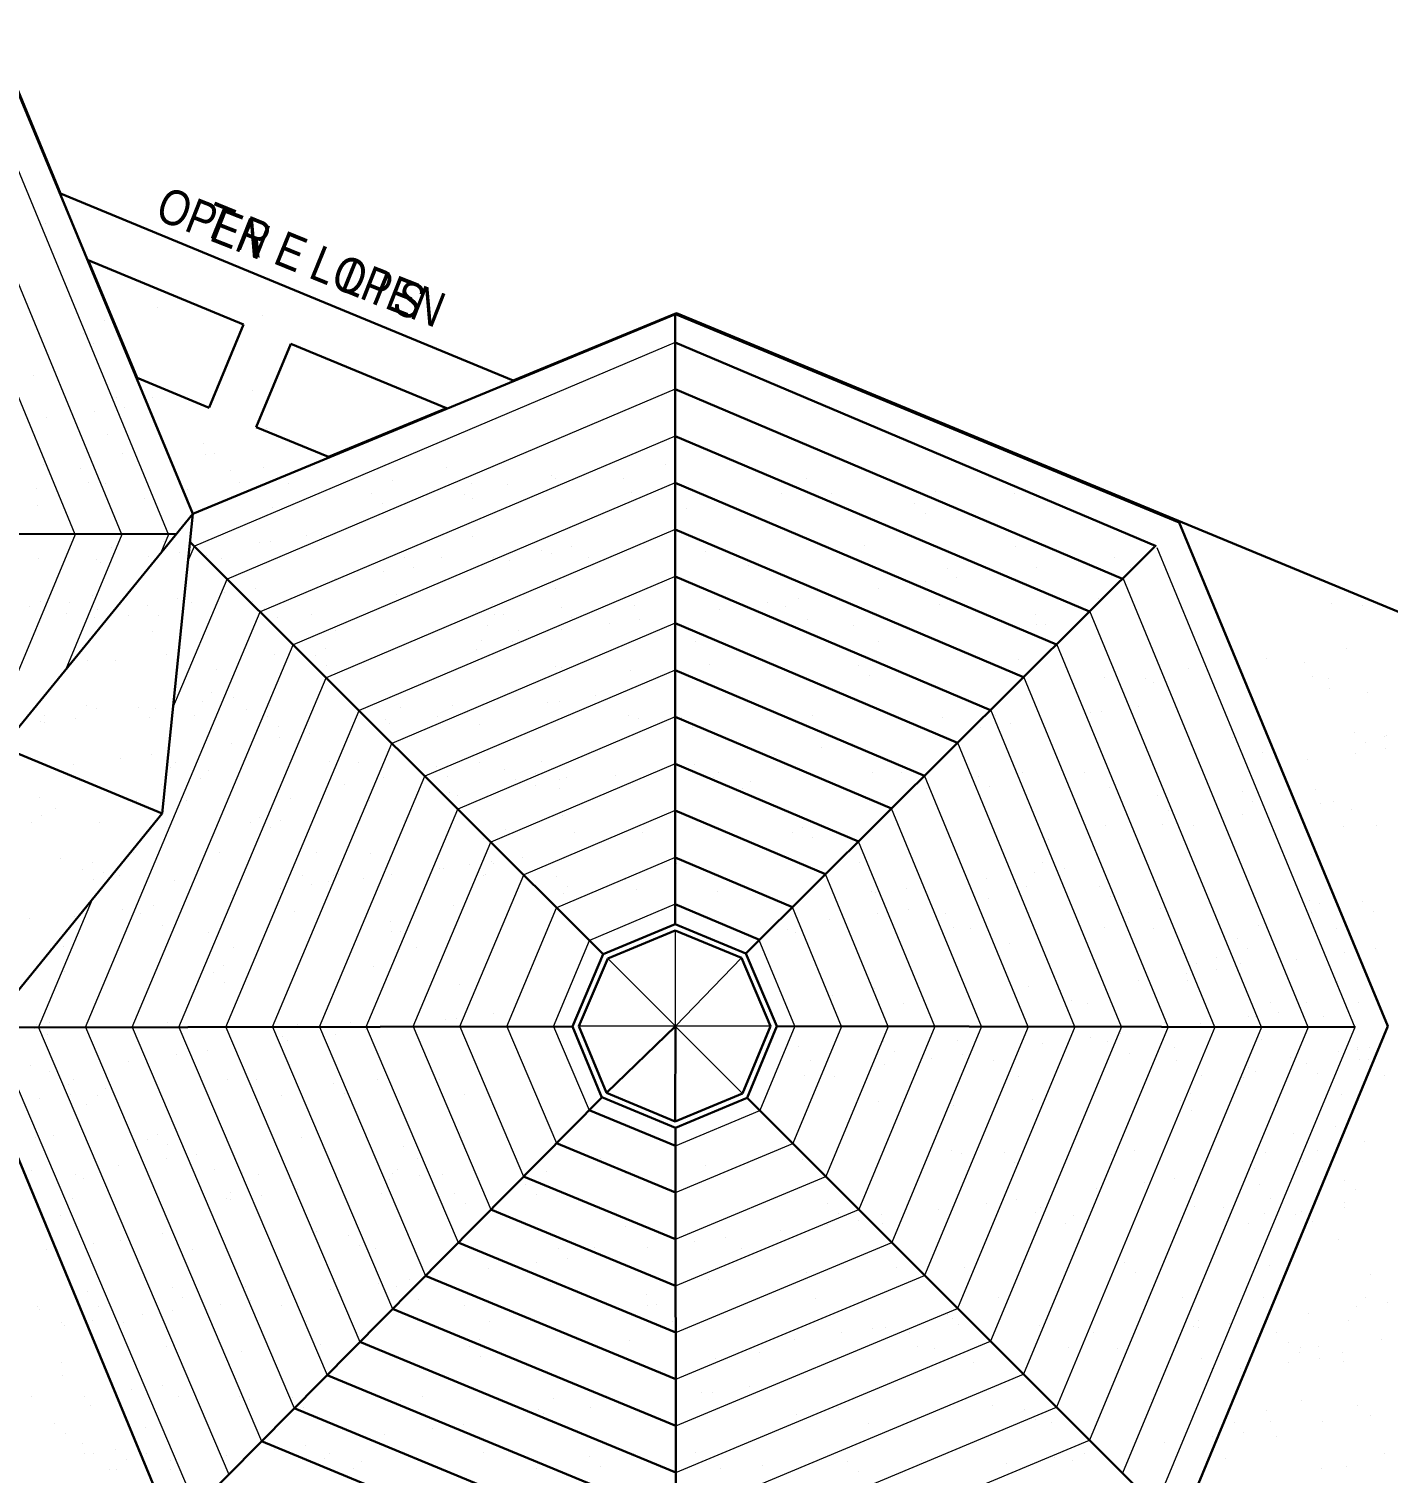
# Model space of a CAD drawing. Header units: inches. Extents: x 279 to 11006, y 233 to 7807.
# Drawn here: x 3244.7 to 3591.5, y 7211.2 to 7579.7 of the extents above; entities that cross this region are included whole.
import ezdxf

# ---------------------------------------------------------------- set-up
doc = ezdxf.new("R2010")
doc.units = ezdxf.units.IN
doc.header["$MEASUREMENT"] = 0
doc.linetypes.add('HIDDEN', pattern=[0.375, 0.25, -0.125])
doc.layers.add('ROOF LINE', color=7, linetype='Continuous', lineweight=30)
doc.layers.add('ROOFLINE', color=7, linetype='HIDDEN', lineweight=30)
doc.styles.add('ARCHENTLTD', font='technical.ttf', dxfattribs={"height": 0.1875})

msp = doc.modelspace()

# ---------------------------------------------------------------- linework, layer by layer
at = {"layer": 'ROOF LINE'}
for p, q in [((3235.41, 7579.69), (3252.8, 7537.7)), ((3286.51, 7455.92), (3235.41, 7579.09)), ((3252.8, 7537.7), (3368.31, 7489.95)), ((3272.3, 7490.67), (3259.86, 7520.67)), ((3259.86, 7520.67), (3299.5, 7504.28)), ((3286.51, 7455.92), (3409.72, 7506.94)), ((3368.31, 7489.95), (3409.94, 7507.17)), ((3409.71, 7506.89), (3538.21, 7453.73)), ((3409.72, 7506.96), (3538.23, 7453.79)), ((3409.94, 7507.17), (3712.5, 7381.96)), ((3299.5, 7504.28), (3290.72, 7483.05)), ((3302.74, 7478.08), (3311.52, 7499.32)), ((3311.52, 7499.32), (3351.25, 7482.89)), ((3290.73, 7483.04), (3272.3, 7490.67)), ((3351.25, 7482.89), (3321.18, 7470.46)), ((3321.18, 7470.46), (3302.74, 7478.08)), ((3286.51, 7455.92), (3238.01, 7396.39)), ((3278.75, 7379.53), (3286.51, 7455.92)), ((3591.47, 7325.27), (3538.21, 7453.73)), ((3238.01, 7396.39), (3278.75, 7379.53)), ((3278.75, 7379.53), (3230.21, 7319.9)), ((3391.22, 7343.64), (3409.66, 7351.28)), ((3409.66, 7351.28), (3427.68, 7343.82)), ((3392.44, 7342.53), (3409.66, 7349.66)), ((3409.66, 7349.66), (3426.53, 7342.68)), ((3427.68, 7343.82), (3435.55, 7325.21)), ((3383.43, 7325.2), (3391.27, 7343.6)), ((3385.06, 7325.21), (3392.44, 7342.53)), ((3426.53, 7342.68), (3433.92, 7325.22)), ((3390.92, 7307.08), (3383.44, 7325.2)), ((3392.06, 7308.24), (3385.06, 7325.21)), ((3433.92, 7325.22), (3426.83, 7308.08)), ((3435.54, 7325.21), (3427.97, 7306.93)), ((3538.23, 7196.74), (3591.47, 7325.27)), ((3281.25, 7196.76), (3230.21, 7319.9)), ((3409.67, 7299.33), (3390.92, 7307.09)), ((3409.66, 7300.95), (3392.06, 7308.24)), ((3426.83, 7308.08), (3409.66, 7300.95)), ((3427.97, 7306.93), (3409.67, 7299.33))]:
    msp.add_line(p, q, dxfattribs=at)
at = {"layer": 'ROOF LINE', "color": 93, "lineweight": 9}
for p, q in [((3280.38, 7450.53), (3229.86, 7573.01)), ((3268.41, 7450.7), (3221.18, 7565.22)), ((3256.5, 7450.72), (3212.74, 7556.83)), ((3409.66, 7499.71), (3286.93, 7447.69)), ((3409.66, 7487.76), (3295.33, 7439.31)), ((3409.66, 7475.81), (3303.74, 7430.92)), ((3409.66, 7463.87), (3312.14, 7422.54)), ((3256.5, 7450.72), (3212.62, 7345.34)), ((3268.41, 7450.7), (3253.93, 7415.93)), ((3280.38, 7450.83), (3278.3, 7445.84)), ((3409.66, 7451.92), (3320.55, 7414.15)), ((3285.28, 7443.78), (3286.93, 7447.69)), ((3583.11, 7324.81), (3532.6, 7447.3)), ((3409.66, 7439.97), (3328.95, 7405.77)), ((3281.48, 7406.42), (3295.33, 7439.31)), ((3571.14, 7324.98), (3523.91, 7439.51)), ((3259.12, 7324.96), (3303.74, 7430.92)), ((3559.23, 7325), (3515.47, 7431.12)), ((3409.66, 7428.03), (3337.36, 7397.38)), ((3271.06, 7324.98), (3312.14, 7422.54)), ((3547.33, 7325.02), (3507.04, 7422.72)), ((3283.01, 7325.01), (3320.55, 7414.15)), ((3409.66, 7416.08), (3345.76, 7389)), ((3535.42, 7325.04), (3498.6, 7414.33)), ((3294.95, 7325.03), (3328.95, 7405.77)), ((3409.66, 7404.13), (3354.16, 7380.61)), ((3523.51, 7325.06), (3490.16, 7405.94)), ((3306.9, 7325.05), (3337.36, 7397.38)), ((3511.61, 7325.08), (3481.72, 7397.55)), ((3409.66, 7392.19), (3362.57, 7372.23)), ((3318.85, 7325.08), (3345.76, 7389)), ((3499.7, 7325.1), (3473.28, 7389.16)), ((3330.79, 7325.1), (3354.16, 7380.61)), ((3487.79, 7325.13), (3464.84, 7380.77)), ((3409.66, 7380.24), (3370.97, 7363.84)), ((3342.74, 7325.12), (3362.57, 7372.23)), ((3475.89, 7325.15), (3456.41, 7372.38)), ((3409.66, 7368.29), (3379.38, 7355.46)), ((3354.68, 7325.15), (3370.97, 7363.84)), ((3463.98, 7325.17), (3447.97, 7363.99)), ((3247.17, 7324.93), (3260.96, 7357.67)), ((3366.63, 7325.17), (3379.38, 7355.46)), ((3409.66, 7356.34), (3387.78, 7347.07)), ((3452.07, 7325.19), (3439.53, 7355.6)), ((3378.57, 7325.19), (3387.78, 7347.07)), ((3440.16, 7325.21), (3431.09, 7347.21)), ((3235.23, 7324.91), (3287.37, 7202.45)), ((3247.17, 7324.93), (3295.73, 7210.89)), ((3259.12, 7324.96), (3304.08, 7219.34)), ((3271.06, 7324.98), (3312.44, 7227.79)), ((3283.01, 7325.01), (3320.8, 7236.23)), ((3294.95, 7325.03), (3329.16, 7244.68)), ((3306.9, 7325.05), (3337.52, 7253.13)), ((3318.85, 7325.08), (3345.88, 7261.57)), ((3330.79, 7325.1), (3354.24, 7270.02)), ((3342.74, 7325.12), (3362.6, 7278.47)), ((3354.68, 7325.15), (3370.96, 7286.92)), ((3366.63, 7325.17), (3379.32, 7295.36)), ((3378.57, 7325.19), (3387.68, 7303.81)), ((3440.16, 7325.21), (3431.21, 7303.7)), ((3452.07, 7325.19), (3439.62, 7295.29)), ((3463.98, 7325.17), (3448.04, 7286.88)), ((3475.89, 7325.15), (3456.45, 7278.47)), ((3487.79, 7325.13), (3464.87, 7270.07)), ((3499.7, 7325.1), (3473.28, 7261.66)), ((3511.61, 7325.08), (3481.7, 7253.25)), ((3523.51, 7325.06), (3490.11, 7244.84)), ((3535.42, 7325.04), (3498.52, 7236.43)), ((3547.33, 7325.02), (3506.94, 7228.03)), ((3559.23, 7325), (3515.35, 7219.62)), ((3571.14, 7324.98), (3523.77, 7211.21)), ((3583.11, 7325.12), (3532.18, 7202.8)), ((3409.67, 7294.71), (3431.21, 7303.7)), ((3409.69, 7282.8), (3439.62, 7295.29)), ((3409.71, 7270.89), (3448.04, 7286.88)), ((3409.73, 7258.98), (3456.45, 7278.47)), ((3409.75, 7247.07), (3464.87, 7270.07)), ((3409.77, 7235.16), (3473.28, 7261.66)), ((3409.79, 7223.25), (3481.7, 7253.25)), ((3409.81, 7211.33), (3490.11, 7244.84)), ((3409.83, 7199.42), (3498.52, 7236.43)), ((3409.85, 7187.51), (3506.94, 7228.03)), ((3409.87, 7175.6), (3515.35, 7219.62))]:
    msp.add_line(p, q, dxfattribs=at)
at = {"layer": 'ROOF LINE', "color": 93}
for p, q in [((3409.66, 7351.28), (3409.66, 7506.7)), ((3409.66, 7499.71), (3532.39, 7447.7)), ((3409.66, 7487.76), (3523.8, 7439.39)), ((3409.66, 7475.81), (3515.37, 7431.02)), ((3409.66, 7463.87), (3506.95, 7422.64)), ((3132.81, 7450.93), (3282.32, 7450.77)), ((3409.66, 7451.92), (3498.53, 7414.26)), ((3391.22, 7343.64), (3285.79, 7448.82)), ((3427.68, 7343.82), (3531.96, 7447.51)), ((3409.66, 7439.97), (3490.1, 7405.89)), ((3409.66, 7428.03), (3481.68, 7397.51)), ((3409.66, 7416.08), (3473.25, 7389.13)), ((3409.66, 7404.13), (3464.83, 7380.75)), ((3409.66, 7392.19), (3456.4, 7372.38)), ((3409.66, 7380.24), (3447.98, 7364)), ((3409.66, 7368.29), (3439.55, 7355.62)), ((3409.66, 7356.34), (3431.13, 7347.25)), ((3383.43, 7325.2), (3235.23, 7324.91)), ((3435.54, 7325.21), (3582.78, 7324.96)), ((3390.92, 7307.08), (3281.39, 7196.41)), ((3427.97, 7306.93), (3538.36, 7196.63)), ((3409.67, 7294.71), (3387.68, 7303.81)), ((3409.67, 7299.33), (3409.92, 7143.28)), ((3409.69, 7282.8), (3379.32, 7295.36)), ((3409.71, 7270.89), (3370.96, 7286.92)), ((3409.71, 7270.89), (3370.96, 7286.92)), ((3409.73, 7258.98), (3362.6, 7278.47)), ((3409.75, 7247.07), (3354.24, 7270.02)), ((3409.77, 7235.16), (3345.88, 7261.57)), ((3409.79, 7223.25), (3337.52, 7253.13)), ((3409.81, 7211.33), (3329.16, 7244.68)), ((3409.83, 7199.42), (3320.8, 7236.23)), ((3409.85, 7187.51), (3312.44, 7227.79)), ((3409.87, 7175.6), (3304.08, 7219.34))]:
    msp.add_line(p, q, dxfattribs=at)
at = {"layer": 'ROOF LINE', "color": 4, "lineweight": 9}
for p, q in [((3409.72, 7325.22), (3409.72, 7349.66)), ((3426.53, 7342.68), (3409.72, 7325.22))]:
    msp.add_line(p, q, dxfattribs=at)
at = {"layer": 'ROOF LINE', "color": 5, "lineweight": 9}
for p, q in [((3426.83, 7308.08), (3392.44, 7342.53)), ((3433.92, 7325.22), (3385.06, 7325.22))]:
    msp.add_line(p, q, dxfattribs=at)
at = {"layer": 'ROOF LINE', "color": 5}
for p, q in [((3409.72, 7325.22), (3392.06, 7308.24)), ((3409.66, 7300.95), (3409.72, 7325.22))]:
    msp.add_line(p, q, dxfattribs=at)
at = {"layer": 'ROOFLINE', "color": 7, "linetype": 'Continuous', "lineweight": 25, "ltscale": 100}
for p, q in [((3249.01, 7529.96), (3249.01, 7529.96)), ((3277.64, 7508.65), (3277.64, 7508.65)), ((3304.42, 7506.66), (3304.42, 7506.66)), ((3263.91, 7505.2), (3263.91, 7505.2)), ((3258.55, 7501.96), (3258.55, 7501.96)), ((3261.32, 7499.43), (3261.32, 7499.43)), ((3245.82, 7491.32), (3245.82, 7491.32)), ((3266.98, 7485.59), (3266.98, 7485.59)), ((3276.25, 7485.75), (3276.25, 7485.75)), ((3301.8, 7487.36), (3301.8, 7487.36)), ((3249.23, 7480.44), (3249.23, 7480.44)), ((3261.43, 7482.04), (3261.43, 7482.04)), ((3269.23, 7483.07), (3269.23, 7483.07)), ((3305.37, 7477.76), (3305.37, 7477.76)), ((3264.86, 7476.3), (3264.86, 7476.3)), ((3289.3, 7473.79), (3289.3, 7473.79)), ((3268.71, 7471.28), (3268.71, 7471.28)), ((3289.76, 7471.09), (3289.76, 7471.09)), ((3292.06, 7471.26), (3292.06, 7471.26)), ((3248.33, 7468.6), (3248.33, 7468.6)), ((3249.37, 7466.97), (3249.37, 7466.97)), ((3257.9, 7467.62), (3257.9, 7467.62)), ((3296.08, 7467.06), (3296.08, 7467.06)), ((3304.61, 7467.71), (3304.61, 7467.71)), ((3351.32, 7467.79), (3351.32, 7467.79)), ((3378.11, 7465.81), (3378.11, 7465.81)), ((3386.8, 7465.99), (3386.8, 7465.99)), ((3407.17, 7468.67), (3407.17, 7468.67)), ((3246.77, 7462.42), (3246.77, 7462.42)), ((3259.96, 7464.03), (3259.96, 7464.03)), ((3264.22, 7463.59), (3264.22, 7463.59)), ((3285.14, 7462.24), (3285.14, 7462.24)), ((3298.33, 7463.84), (3298.33, 7463.84)), ((3310.94, 7463.68), (3310.94, 7463.68)), ((3337.59, 7464.35), (3337.59, 7464.35)), ((3357.65, 7463.76), (3357.65, 7463.76)), ((3366.8, 7463.36), (3366.8, 7463.36)), ((3378.99, 7464.96), (3378.99, 7464.96)), ((3396.37, 7465.02), (3396.37, 7465.02)), ((3443.08, 7465.1), (3443.08, 7465.1)), ((3476.06, 7461.74), (3476.06, 7461.74)), ((3489.79, 7465.19), (3489.79, 7465.19)), ((3516.57, 7463.2), (3516.57, 7463.2)), ((3246.97, 7458.09), (3246.97, 7458.09)), ((3274.09, 7459.9), (3274.09, 7459.9)), ((3332.24, 7461.11), (3332.24, 7461.11)), ((3335, 7458.57), (3335, 7458.57)), ((3355.98, 7460.9), (3355.98, 7460.9)), ((3357.91, 7459.96), (3357.91, 7459.96)), ((3398.42, 7461.42), (3398.42, 7461.42)), ((3402.69, 7460.99), (3402.69, 7460.99)), ((3436.8, 7461.24), (3436.8, 7461.24)), ((3449.4, 7461.07), (3449.4, 7461.07)), ((3470.7, 7458.5), (3470.7, 7458.5)), ((3496.12, 7461.16), (3496.12, 7461.16)), ((3306.99, 7457.58), (3306.99, 7457.58)), ((3412.56, 7457.29), (3412.56, 7457.29)), ((3473.47, 7455.97), (3473.47, 7455.97)), ((3265.8, 7447.4), (3265.8, 7447.4)), ((3278.99, 7449.01), (3278.99, 7449.01)), ((3279.1, 7448.03), (3279.1, 7448.03)), ((3287.14, 7447.94), (3287.14, 7447.94)), ((3303.44, 7448.74), (3303.44, 7448.74)), ((3306.32, 7448.86), (3306.32, 7448.86)), ((3315.63, 7450.34), (3315.63, 7450.34)), ((3319.5, 7450.47), (3319.5, 7450.47)), ((3357.88, 7450.28), (3357.88, 7450.28)), ((3383.29, 7447.53), (3383.29, 7447.53)), ((3457.97, 7447.86), (3457.97, 7447.86)), ((3496.34, 7447.68), (3496.34, 7447.68)), ((3247.24, 7444.57), (3247.24, 7444.57)), ((3261.9, 7444.41), (3261.9, 7444.41)), ((3263.06, 7443.42), (3263.06, 7443.42)), ((3275.26, 7445.03), (3275.26, 7445.03)), ((3283.06, 7446.05), (3283.06, 7446.05)), ((3289.91, 7445.41), (3289.91, 7445.41)), ((3293.95, 7444.65), (3293.95, 7444.65)), ((3340.67, 7444.74), (3340.67, 7444.74)), ((3349.93, 7444.89), (3349.93, 7444.89)), ((3363.29, 7444.9), (3363.29, 7444.9)), ((3367.47, 7444.12), (3367.47, 7444.12)), ((3375.48, 7446.5), (3375.48, 7446.5)), ((3378.19, 7445.9), (3378.19, 7445.9)), ((3387.38, 7444.83), (3387.38, 7444.83)), ((3417.46, 7446.4), (3417.46, 7446.4)), ((3425.61, 7445.33), (3425.61, 7445.33)), ((3513.95, 7443.9), (3513.95, 7443.9)), ((3521.76, 7444.93), (3521.76, 7444.93)), ((3322.91, 7439.58), (3322.91, 7439.58)), ((3335.11, 7441.19), (3335.11, 7441.19)), ((3342.92, 7442.21), (3342.92, 7442.21)), ((3385.71, 7441.96), (3385.71, 7441.96)), ((3428.38, 7442.8), (3428.38, 7442.8)), ((3432.42, 7442.05), (3432.42, 7442.05)), ((3479.13, 7442.13), (3479.13, 7442.13)), ((3481.38, 7439.61), (3481.38, 7439.61)), ((3488.4, 7442.29), (3488.4, 7442.29)), ((3501.76, 7442.29), (3501.76, 7442.29)), ((3525.85, 7442.22), (3525.85, 7442.22)), ((3302.54, 7436.9), (3302.54, 7436.9)), ((3379.05, 7436.91), (3379.05, 7436.91)), ((3461.38, 7436.97), (3461.38, 7436.97)), ((3473.58, 7438.58), (3473.58, 7438.58)), ((3578.6, 7436.68), (3578.6, 7436.68)), ((3244.82, 7432.24), (3244.82, 7432.24)), ((3247.71, 7433.52), (3247.71, 7433.52)), ((3255.16, 7433.44), (3255.16, 7433.44)), ((3260.9, 7435.12), (3260.9, 7435.12)), ((3274.95, 7432.45), (3274.95, 7432.45)), ((3282.54, 7434.26), (3282.54, 7434.26)), ((3286.09, 7433.33), (3286.09, 7433.33)), ((3294.73, 7435.87), (3294.73, 7435.87)), ((3299.27, 7434.94), (3299.27, 7434.94)), ((3301.87, 7433.53), (3301.87, 7433.53)), ((3338.54, 7435.44), (3338.54, 7435.44)), ((3362.98, 7432.93), (3362.98, 7432.93)), ((3399.37, 7432.52), (3399.37, 7432.52)), ((3433.2, 7433.26), (3433.2, 7433.26)), ((3437.74, 7432.34), (3437.74, 7432.34)), ((3441.01, 7434.29), (3441.01, 7434.29)), ((3477.01, 7432.84), (3477.01, 7432.84)), ((3517.52, 7434.3), (3517.52, 7434.3)), ((3577.08, 7432.97), (3577.08, 7432.97)), ((3584.93, 7432.65), (3584.93, 7432.65)), ((3254.35, 7430.55), (3254.35, 7430.55)), ((3261.49, 7429.41), (3261.49, 7429.41)), ((3262.16, 7431.58), (3262.16, 7431.58)), ((3270.01, 7430.06), (3270.01, 7430.06)), ((3277.72, 7429.92), (3277.72, 7429.92)), ((3304.84, 7431.72), (3304.84, 7431.72)), ((3308.2, 7429.5), (3308.2, 7429.5)), ((3316.73, 7430.15), (3316.73, 7430.15)), ((3358.86, 7431.06), (3358.86, 7431.06)), ((3363.44, 7430.23), (3363.44, 7430.23)), ((3365.75, 7430.4), (3365.75, 7430.4)), ((3380.52, 7432.17), (3380.52, 7432.17)), ((3383.29, 7429.63), (3383.29, 7429.63)), ((3400.63, 7428.97), (3400.63, 7428.97)), ((3421, 7431.66), (3421, 7431.66)), ((3443.31, 7429.12), (3443.31, 7429.12)), ((3501.45, 7430.33), (3501.45, 7430.33)), ((3276.34, 7426.03), (3276.34, 7426.03)), ((3323.05, 7426.12), (3323.05, 7426.12)), ((3361.77, 7427.37), (3361.77, 7427.37)), ((3369.76, 7426.2), (3369.76, 7426.2)), ((3380.63, 7426.34), (3380.63, 7426.34)), ((3392.82, 7427.95), (3392.82, 7427.95)), ((3408.48, 7427.45), (3408.48, 7427.45)), ((3455.19, 7427.54), (3455.19, 7427.54)), ((3501.91, 7427.63), (3501.91, 7427.63)), ((3504.21, 7427.8), (3504.21, 7427.8)), ((3320.45, 7421.56), (3320.45, 7421.56)), ((3358.82, 7421.38), (3358.82, 7421.38)), ((3360.25, 7423.66), (3360.25, 7423.66)), ((3368.1, 7423.34), (3368.1, 7423.34)), ((3414.81, 7423.42), (3414.81, 7423.42)), ((3461.52, 7423.51), (3461.52, 7423.51)), ((3508.23, 7423.6), (3508.23, 7423.6)), ((3580.91, 7421.69), (3580.91, 7421.69)), ((3259.75, 7418.56), (3259.75, 7418.56)), ((3266.75, 7418.5), (3266.75, 7418.5)), ((3279.94, 7420.1), (3279.94, 7420.1)), ((3307.26, 7419.96), (3307.26, 7419.96)), ((3317.89, 7419.77), (3317.89, 7419.77)), ((3418.4, 7417.5), (3418.4, 7417.5)), ((3458.92, 7418.96), (3458.92, 7418.96)), ((3497.29, 7418.78), (3497.29, 7418.78)), ((3552.73, 7417.98), (3552.73, 7417.98)), ((3560.54, 7419.01), (3560.54, 7419.01)), ((3570.11, 7418.03), (3570.11, 7418.03)), ((3292.65, 7416.24), (3292.65, 7416.24)), ((3320.66, 7417.23), (3320.66, 7417.23)), ((3379.14, 7417), (3379.14, 7417)), ((3380.68, 7416.72), (3380.68, 7416.72)), ((3398.22, 7415.95), (3398.22, 7415.95)), ((3456.36, 7417.16), (3456.36, 7417.16)), ((3459.12, 7414.63), (3459.12, 7414.63)), ((3519.14, 7414.12), (3519.14, 7414.12)), ((3529.72, 7413.92), (3529.72, 7413.92)), ((3540.54, 7416.37), (3540.54, 7416.37)), ((3572.16, 7414.44), (3572.16, 7414.44)), ((3576.43, 7414), (3576.43, 7414)), ((3291.22, 7410.47), (3291.22, 7410.47)), ((3531.65, 7412.98), (3531.65, 7412.98)), ((3576.63, 7411.47), (3576.63, 7411.47)), ((3586.3, 7410.31), (3586.3, 7410.31)), ((3259.36, 7407), (3259.36, 7407)), ((3272.8, 7406.6), (3272.8, 7406.6)), ((3289.09, 7408.01), (3289.09, 7408.01)), ((3296.9, 7409.04), (3296.9, 7409.04)), ((3306.07, 7407.09), (3306.07, 7407.09)), ((3339.48, 7406.54), (3339.48, 7406.54)), ((3352.78, 7407.18), (3352.78, 7407.18)), ((3377.12, 7407.88), (3377.12, 7407.88)), ((3380, 7408), (3380, 7408)), ((3389.32, 7409.49), (3389.32, 7409.49)), ((3527.78, 7406.88), (3527.78, 7406.88)), ((3247.56, 7403.07), (3247.56, 7403.07)), ((3248.66, 7404.62), (3248.66, 7404.62)), ((3256.52, 7403.72), (3256.52, 7403.72)), ((3261.85, 7406.22), (3261.85, 7406.22)), ((3275.56, 7404.07), (3275.56, 7404.07)), ((3276.89, 7406.4), (3276.89, 7406.4)), ((3287.03, 7404.43), (3287.03, 7404.43)), ((3300.22, 7406.04), (3300.22, 7406.04)), ((3305.7, 7404.28), (3305.7, 7404.28)), ((3335.59, 7403.55), (3335.59, 7403.55)), ((3348.94, 7404.17), (3348.94, 7404.17)), ((3356.75, 7405.2), (3356.75, 7405.2)), ((3397.83, 7404.4), (3397.83, 7404.4)), ((3400.32, 7403.62), (3400.32, 7403.62)), ((3411.27, 7404), (3411.27, 7404)), ((3438.69, 7403.43), (3438.69, 7403.43)), ((3444.54, 7404.49), (3444.54, 7404.49)), ((3477.95, 7403.94), (3477.95, 7403.94)), ((3491.25, 7404.57), (3491.25, 7404.57)), ((3515.59, 7405.28), (3515.59, 7405.28)), ((3518.46, 7405.4), (3518.46, 7405.4)), ((3248.71, 7402.69), (3248.71, 7402.69)), ((3308.46, 7401.75), (3308.46, 7401.75)), ((3316.37, 7399.88), (3316.37, 7399.88)), ((3336.74, 7402.56), (3336.74, 7402.56)), ((3359.8, 7402.16), (3359.8, 7402.16)), ((3414.03, 7401.46), (3414.03, 7401.46)), ((3474.05, 7400.95), (3474.05, 7400.95)), ((3475.21, 7399.96), (3475.21, 7399.96)), ((3487.41, 7401.56), (3487.41, 7401.56)), ((3495.21, 7402.59), (3495.21, 7402.59)), ((3583.01, 7400.14), (3583.01, 7400.14)), ((3590.72, 7399.12), (3590.72, 7399.12)), ((3591.2, 7399.42), (3591.2, 7399.42)), ((3296.37, 7397.25), (3296.37, 7397.25)), ((3308.56, 7398.85), (3308.56, 7398.85)), ((3447.03, 7396.25), (3447.03, 7396.25)), ((3454.84, 7397.28), (3454.84, 7397.28)), ((3541.21, 7397.14), (3541.21, 7397.14)), ((3551.93, 7398.91), (3551.93, 7398.91)), ((3585.77, 7397.61), (3585.77, 7397.61)), ((3590.92, 7395.96), (3590.92, 7395.96)), ((3255.99, 7391.93), (3255.99, 7391.93)), ((3268.19, 7393.54), (3268.19, 7393.54)), ((3275.99, 7394.56), (3275.99, 7394.56)), ((3282.13, 7392.5), (3282.13, 7392.5)), ((3321.4, 7392.66), (3321.4, 7392.66)), ((3328.84, 7392.58), (3328.84, 7392.58)), ((3359.77, 7392.48), (3359.77, 7392.48)), ((3375.55, 7392.67), (3375.55, 7392.67)), ((3414.46, 7391.96), (3414.46, 7391.96)), ((3434.84, 7394.64), (3434.84, 7394.64)), ((3559.45, 7394.98), (3559.45, 7394.98)), ((3570.91, 7393.32), (3570.91, 7393.32)), ((3583.11, 7394.93), (3583.11, 7394.93)), ((3280.88, 7391.2), (3280.88, 7391.2)), ((3288.46, 7388.47), (3288.46, 7388.47)), ((3290.49, 7390.39), (3290.49, 7390.39)), ((3335.17, 7388.56), (3335.17, 7388.56)), ((3348.64, 7391.6), (3348.64, 7391.6)), ((3351.4, 7389.06), (3351.4, 7389.06)), ((3366.18, 7390.83), (3366.18, 7390.83)), ((3368.94, 7388.3), (3368.94, 7388.3)), ((3373.89, 7389.81), (3373.89, 7389.81)), ((3380.09, 7388.09), (3380.09, 7388.09)), ((3381.88, 7388.64), (3381.88, 7388.64)), ((3394.46, 7389.32), (3394.46, 7389.32)), ((3406.65, 7390.93), (3406.65, 7390.93)), ((3419.35, 7388.6), (3419.35, 7388.6)), ((3420.6, 7389.89), (3420.6, 7389.89)), ((3459.86, 7390.06), (3459.86, 7390.06)), ((3467.31, 7389.98), (3467.31, 7389.98)), ((3487.1, 7388.99), (3487.1, 7388.99)), ((3498.23, 7389.87), (3498.23, 7389.87)), ((3514.02, 7390.07), (3514.02, 7390.07)), ((3278.49, 7386.78), (3278.49, 7386.78)), ((3325.2, 7386.87), (3325.2, 7386.87)), ((3351.98, 7384.88), (3351.98, 7384.88)), ((3366.28, 7385.61), (3366.28, 7385.61)), ((3374.08, 7386.64), (3374.08, 7386.64)), ((3380.21, 7385.78), (3380.21, 7385.78)), ((3426.92, 7385.86), (3426.92, 7385.86)), ((3428.96, 7387.78), (3428.96, 7387.78)), ((3473.64, 7385.95), (3473.64, 7385.95)), ((3489.87, 7386.46), (3489.87, 7386.46)), ((3520.35, 7386.04), (3520.35, 7386.04)), ((3554.26, 7385.18), (3554.26, 7385.18)), ((3573.11, 7385.54), (3573.11, 7385.54)), ((3247.44, 7383.57), (3247.44, 7383.57)), ((3251.53, 7380.86), (3251.53, 7380.86)), ((3272.21, 7382.92), (3272.21, 7382.92)), ((3284.81, 7382.75), (3284.81, 7382.75)), ((3311.47, 7383.42), (3311.47, 7383.42)), ((3331.53, 7382.84), (3331.53, 7382.84)), ((3354.08, 7384.01), (3354.08, 7384.01)), ((3532.6, 7384.08), (3532.6, 7384.08)), ((3557.03, 7382.65), (3557.03, 7382.65)), ((3566.56, 7380.96), (3566.56, 7380.96)), ((3574.37, 7381.99), (3574.37, 7381.99)), ((3577.58, 7382.57), (3577.58, 7382.57)), ((3245.4, 7377.22), (3245.4, 7377.22)), ((3247.97, 7378.97), (3247.97, 7378.97)), ((3262.79, 7377.32), (3262.79, 7377.32)), ((3301.17, 7377.14), (3301.17, 7377.14)), ((3303.54, 7378.43), (3303.54, 7378.43)), ((3306.11, 7380.18), (3306.11, 7380.18)), ((3308.88, 7377.65), (3308.88, 7377.65)), ((3340.43, 7377.64), (3340.43, 7377.64)), ((3380.94, 7379.1), (3380.94, 7379.1)), ((3535.51, 7380.38), (3535.51, 7380.38)), ((3554.37, 7379.36), (3554.37, 7379.36)), ((3582.22, 7380.47), (3582.22, 7380.47)), ((3306.31, 7375.9), (3306.31, 7375.9)), ((3360.75, 7373.25), (3360.75, 7373.25)), ((3366.33, 7375.38), (3366.33, 7375.38)), ((3383.87, 7374.62), (3383.87, 7374.62)), ((3401.26, 7374.71), (3401.26, 7374.71)), ((3439.63, 7374.53), (3439.63, 7374.53)), ((3442.01, 7375.82), (3442.01, 7375.82)), ((3444.78, 7373.29), (3444.78, 7373.29)), ((3478.9, 7375.03), (3478.9, 7375.03)), ((3519.41, 7376.5), (3519.41, 7376.5)), ((3533.99, 7376.67), (3533.99, 7376.67)), ((3541.83, 7376.36), (3541.83, 7376.36)), ((3580.06, 7376.07), (3580.06, 7376.07)), ((3588.55, 7376.44), (3588.55, 7376.44)), ((3364.9, 7369.62), (3364.9, 7369.62)), ((3504.8, 7372.78), (3504.8, 7372.78)), ((3552.88, 7370.01), (3552.88, 7370.01)), ((3252.87, 7368.08), (3252.87, 7368.08)), ((3261.02, 7367.01), (3261.02, 7367.01)), ((3271.47, 7369.44), (3271.47, 7369.44)), ((3293.38, 7369.54), (3293.38, 7369.54)), ((3318.19, 7369.53), (3318.19, 7369.53)), ((3331.75, 7369.36), (3331.75, 7369.36)), ((3357.17, 7366.6), (3357.17, 7366.6)), ((3362.77, 7367.15), (3362.77, 7367.15)), ((3363.23, 7366.75), (3363.23, 7366.75)), ((3370.58, 7368.18), (3370.58, 7368.18)), ((3409.94, 7366.84), (3409.94, 7366.84)), ((3456.65, 7366.92), (3456.65, 7366.92)), ((3503.37, 7367.01), (3503.37, 7367.01)), ((3571.96, 7368.97), (3571.96, 7368.97)), ((3258.45, 7365.26), (3258.45, 7365.26)), ((3261.22, 7362.73), (3261.22, 7362.73)), ((3263.79, 7364.48), (3263.79, 7364.48)), ((3267.83, 7363.73), (3267.83, 7363.73)), ((3281.83, 7362.3), (3281.83, 7362.3)), ((3314.54, 7363.81), (3314.54, 7363.81)), ((3321.24, 7362.22), (3321.24, 7362.22)), ((3322.34, 7363.76), (3322.34, 7363.76)), ((3323.81, 7363.97), (3323.81, 7363.97)), ((3330.2, 7362.86), (3330.2, 7362.86)), ((3337.17, 7363.97), (3337.17, 7363.97)), ((3349.36, 7365.58), (3349.36, 7365.58)), ((3350.58, 7365.55), (3350.58, 7365.55)), ((3360.71, 7363.58), (3360.71, 7363.58)), ((3361.26, 7363.9), (3361.26, 7363.9)), ((3379.38, 7363.43), (3379.38, 7363.43)), ((3396.92, 7362.66), (3396.92, 7362.66)), ((3489.04, 7362.94), (3489.04, 7362.94)), ((3501.24, 7364.55), (3501.24, 7364.55)), ((3509.05, 7365.58), (3509.05, 7365.58)), ((3296.79, 7358.65), (3296.79, 7358.65)), ((3308.98, 7360.26), (3308.98, 7360.26)), ((3316.79, 7361.29), (3316.79, 7361.29)), ((3322.39, 7361.84), (3322.39, 7361.84)), ((3381.03, 7359.19), (3381.03, 7359.19)), ((3382.15, 7360.89), (3382.15, 7360.89)), ((3399.69, 7360.12), (3399.69, 7360.12)), ((3420.3, 7359.69), (3420.3, 7359.69)), ((3459.71, 7359.61), (3459.71, 7359.61)), ((3460.81, 7361.15), (3460.81, 7361.15)), ((3460.86, 7359.23), (3460.86, 7359.23)), ((3468.67, 7360.26), (3468.67, 7360.26)), ((3499.18, 7360.97), (3499.18, 7360.97)), ((3517.85, 7360.82), (3517.85, 7360.82)), ((3268.61, 7354.94), (3268.61, 7354.94)), ((3276.42, 7355.97), (3276.42, 7355.97)), ((3352.93, 7355.98), (3352.93, 7355.98)), ((3469.1, 7355.05), (3469.1, 7355.05)), ((3489.47, 7357.73), (3489.47, 7357.73)), ((3520.61, 7358.29), (3520.61, 7358.29)), ((3533.54, 7355.17), (3533.54, 7355.17)), ((3571.57, 7357.42), (3571.57, 7357.42)), ((3574.06, 7356.63), (3574.06, 7356.63)), ((3585.01, 7357.01), (3585.01, 7357.01)), ((3244.82, 7352.76), (3244.82, 7352.76)), ((3256.41, 7353.34), (3256.41, 7353.34)), ((3273.15, 7354.02), (3273.15, 7354.02)), ((3312.41, 7354.52), (3312.41, 7354.52)), ((3336.86, 7352.01), (3336.86, 7352.01)), ((3449.1, 7352.41), (3449.1, 7352.41)), ((3461.29, 7354.02), (3461.29, 7354.02)), ((3478.67, 7354.07), (3478.67, 7354.07)), ((3525.38, 7354.16), (3525.38, 7354.16)), ((3572.09, 7354.24), (3572.09, 7354.24)), ((3587.77, 7354.48), (3587.77, 7354.48)), ((3278.72, 7350.8), (3278.72, 7350.8)), ((3290.6, 7349.22), (3290.6, 7349.22)), ((3337.32, 7349.31), (3337.32, 7349.31)), ((3339.62, 7349.47), (3339.62, 7349.47)), ((3438.28, 7349.96), (3438.28, 7349.96)), ((3440.21, 7349.02), (3440.21, 7349.02)), ((3480.73, 7350.48), (3480.73, 7350.48)), ((3484.99, 7350.04), (3484.99, 7350.04)), ((3519.1, 7350.3), (3519.1, 7350.3)), ((3531.7, 7350.13), (3531.7, 7350.13)), ((3553, 7347.56), (3553, 7347.56)), ((3558.36, 7350.8), (3558.36, 7350.8)), ((3578.42, 7350.22), (3578.42, 7350.22)), ((3250.22, 7345.1), (3250.22, 7345.1)), ((3253.46, 7345.52), (3253.46, 7345.52)), ((3296.93, 7345.19), (3296.93, 7345.19)), ((3343.64, 7345.28), (3343.64, 7345.28)), ((3494.86, 7346.35), (3494.86, 7346.35)), ((3539.91, 7343.85), (3539.91, 7343.85)), ((3555.77, 7345.02), (3555.77, 7345.02)), ((3580.39, 7343.95), (3580.39, 7343.95)), ((3588.2, 7344.98), (3588.2, 7344.98)), ((3294.33, 7340.64), (3294.33, 7340.64)), ((3332.7, 7340.45), (3332.7, 7340.45)), ((3542.68, 7341.31), (3542.68, 7341.31)), ((3547.63, 7342.82), (3547.63, 7342.82)), ((3553.83, 7341.11), (3553.83, 7341.11)), ((3568.2, 7342.34), (3568.2, 7342.34)), ((3253.81, 7339.18), (3253.81, 7339.18)), ((3291.77, 7338.84), (3291.77, 7338.84)), ((3527.82, 7337.02), (3527.82, 7337.02)), ((3540.02, 7338.63), (3540.02, 7338.63)), ((3540.27, 7336.92), (3540.27, 7336.92)), ((3547.82, 7339.66), (3547.82, 7339.66)), ((3553.95, 7338.79), (3553.95, 7338.79)), ((3578.64, 7336.73), (3578.64, 7336.73)), ((3294.53, 7336.31), (3294.53, 7336.31)), ((3354.55, 7335.79), (3354.55, 7335.79)), ((3449.77, 7333.18), (3449.77, 7333.18)), ((3460.5, 7334.95), (3460.5, 7334.95)), ((3499.76, 7335.46), (3499.76, 7335.46)), ((3507.91, 7334.39), (3507.91, 7334.39)), ((3468.01, 7331.02), (3468.01, 7331.02)), ((3510.68, 7331.86), (3510.68, 7331.86)), ((3514.72, 7331.1), (3514.72, 7331.1)), ((3561.44, 7331.19), (3561.44, 7331.19)), ((3570.7, 7331.34), (3570.7, 7331.34)), ((3584.06, 7331.35), (3584.06, 7331.35)), ((3246.68, 7325.67), (3246.68, 7325.67)), ((3250.09, 7326.14), (3250.09, 7326.14)), ((3279.95, 7326.16), (3279.95, 7326.16)), ((3313.36, 7325.62), (3313.36, 7325.62)), ((3326.66, 7326.25), (3326.66, 7326.25)), ((3351, 7326.95), (3351, 7326.95)), ((3353.87, 7327.08), (3353.87, 7327.08)), ((3363.19, 7328.56), (3363.19, 7328.56)), ((3534.49, 7326.27), (3534.49, 7326.27)), ((3543.68, 7326.03), (3543.68, 7326.03)), ((3555.88, 7327.64), (3555.88, 7327.64)), ((3557.61, 7327.63), (3557.61, 7327.63)), ((3563.68, 7328.67), (3563.68, 7328.67)), ((3575, 7327.73), (3575, 7327.73)), ((3246.03, 7324.68), (3246.03, 7324.68)), ((3249.44, 7323.14), (3249.44, 7323.14)), ((3274.1, 7325.11), (3274.1, 7325.11)), ((3309.46, 7322.63), (3309.46, 7322.63)), ((3322.82, 7323.24), (3322.82, 7323.24)), ((3330.62, 7324.27), (3330.62, 7324.27)), ((3515.5, 7322.32), (3515.5, 7322.32)), ((3523.31, 7323.35), (3523.31, 7323.35)), ((3559.31, 7321.9), (3559.31, 7321.9)), ((3290.25, 7318.95), (3290.25, 7318.95)), ((3310.62, 7321.64), (3310.62, 7321.64)), ((3441.16, 7320.11), (3441.16, 7320.11)), ((3462.82, 7321.22), (3462.82, 7321.22)), ((3465.59, 7318.69), (3465.59, 7318.69)), ((3481.67, 7321.58), (3481.67, 7321.58)), ((3482.93, 7318.03), (3482.93, 7318.03)), ((3503.3, 7320.71), (3503.3, 7320.71)), ((3520.04, 7321.39), (3520.04, 7321.39)), ((3525.61, 7318.18), (3525.61, 7318.18)), ((3536.97, 7319.77), (3536.97, 7319.77)), ((3578.86, 7318.78), (3578.86, 7318.78)), ((3583.68, 7319.86), (3583.68, 7319.86)), ((3583.75, 7319.39), (3583.75, 7319.39)), ((3586.67, 7319.81), (3586.67, 7319.81)), ((3245.09, 7315.14), (3245.09, 7315.14)), ((3270.24, 7316.32), (3270.24, 7316.32)), ((3282.44, 7317.93), (3282.44, 7317.93)), ((3444.07, 7316.42), (3444.07, 7316.42)), ((3462.93, 7315.4), (3462.93, 7315.4)), ((3475.12, 7317), (3475.12, 7317)), ((3490.78, 7316.51), (3490.78, 7316.51)), ((3537.5, 7316.6), (3537.5, 7316.6)), ((3555.85, 7314.72), (3555.85, 7314.72)), ((3566.67, 7317.18), (3566.67, 7317.18)), ((3570.66, 7315.67), (3570.66, 7315.67)), ((3584.21, 7316.68), (3584.21, 7316.68)), ((3586.51, 7316.85), (3586.51, 7316.85)), ((3249.87, 7313.64), (3249.87, 7313.64)), ((3256.01, 7311.57), (3256.01, 7311.57)), ((3295.27, 7311.73), (3295.27, 7311.73)), ((3302.72, 7311.66), (3302.72, 7311.66)), ((3322.51, 7310.67), (3322.51, 7310.67)), ((3333.64, 7311.55), (3333.64, 7311.55)), ((3349.43, 7311.74), (3349.43, 7311.74)), ((3442.55, 7312.71), (3442.55, 7312.71)), ((3450.4, 7312.39), (3450.4, 7312.39)), ((3497.11, 7312.48), (3497.11, 7312.48)), ((3543.82, 7312.57), (3543.82, 7312.57)), ((3554.77, 7312.21), (3554.77, 7312.21)), ((3557.78, 7313.78), (3557.78, 7313.78)), ((3573.42, 7313.14), (3573.42, 7313.14)), ((3590.53, 7312.65), (3590.53, 7312.65)), ((3254.76, 7310.27), (3254.76, 7310.27)), ((3255.28, 7307.86), (3255.28, 7307.86)), ((3262.33, 7307.54), (3262.33, 7307.54)), ((3264.37, 7309.46), (3264.37, 7309.46)), ((3309.05, 7307.63), (3309.05, 7307.63)), ((3325.28, 7308.14), (3325.28, 7308.14)), ((3355.76, 7307.72), (3355.76, 7307.72)), ((3541.22, 7308.02), (3541.22, 7308.02)), ((3579.59, 7307.83), (3579.59, 7307.83)), ((3247.47, 7306.84), (3247.47, 7306.84)), ((3259.37, 7305.16), (3259.37, 7305.16)), ((3461.44, 7306.05), (3461.44, 7306.05)), ((3480.52, 7305.01), (3480.52, 7305.01)), ((3500.7, 7306.55), (3500.7, 7306.55)), ((3538.66, 7306.22), (3538.66, 7306.22)), ((3541.42, 7303.69), (3541.42, 7303.69)), ((3578.06, 7299.72), (3578.06, 7299.72)), ((3246.29, 7296.93), (3246.29, 7296.93)), ((3251.04, 7297.24), (3251.04, 7297.24)), ((3275.04, 7296.21), (3275.04, 7296.21)), ((3277.42, 7297.5), (3277.42, 7297.5)), ((3314.31, 7296.71), (3314.31, 7296.71)), ((3354.82, 7298.17), (3354.82, 7298.17)), ((3567.34, 7297.94), (3567.34, 7297.94)), ((3280.19, 7294.97), (3280.19, 7294.97)), ((3287.53, 7292.39), (3287.53, 7292.39)), ((3307.9, 7295.07), (3307.9, 7295.07)), ((3340.21, 7294.46), (3340.21, 7294.46)), ((3480.13, 7293.46), (3480.13, 7293.46)), ((3482.62, 7292.67), (3482.62, 7292.67)), ((3493.57, 7293.05), (3493.57, 7293.05)), ((3520.99, 7292.49), (3520.99, 7292.49)), ((3526.84, 7293.54), (3526.84, 7293.54)), ((3560.25, 7292.99), (3560.25, 7292.99)), ((3573.55, 7293.63), (3573.55, 7293.63)), ((3585.58, 7295.78), (3585.58, 7295.78)), ((3245.35, 7288.52), (3245.35, 7288.52)), ((3267.52, 7289.75), (3267.52, 7289.75)), ((3279.72, 7291.36), (3279.72, 7291.36)), ((3292.06, 7288.6), (3292.06, 7288.6)), ((3297.09, 7291.41), (3297.09, 7291.41)), ((3338.78, 7288.69), (3338.78, 7288.69)), ((3343.81, 7291.5), (3343.81, 7291.5)), ((3390.52, 7291.59), (3390.52, 7291.59)), ((3417.3, 7289.6), (3417.3, 7289.6)), ((3442.1, 7291.21), (3442.1, 7291.21)), ((3496.33, 7290.52), (3496.33, 7290.52)), ((3556.35, 7290.01), (3556.35, 7290.01)), ((3557.51, 7289.02), (3557.51, 7289.02)), ((3569.71, 7290.62), (3569.71, 7290.62)), ((3577.51, 7291.65), (3577.51, 7291.65)), ((3256.71, 7287.3), (3256.71, 7287.3)), ((3258.64, 7286.36), (3258.64, 7286.36)), ((3299.15, 7287.82), (3299.15, 7287.82)), ((3303.42, 7287.38), (3303.42, 7287.38)), ((3336.65, 7286.23), (3336.65, 7286.23)), ((3337.52, 7287.64), (3337.52, 7287.64)), ((3344.45, 7287.26), (3344.45, 7287.26)), ((3350.13, 7287.47), (3350.13, 7287.47)), ((3371.43, 7284.9), (3371.43, 7284.9)), ((3376.79, 7288.14), (3376.79, 7288.14)), ((3396.84, 7287.56), (3396.84, 7287.56)), ((3529.33, 7285.3), (3529.33, 7285.3)), ((3537.14, 7286.33), (3537.14, 7286.33)), ((3558.73, 7284.88), (3558.73, 7284.88)), ((3580.39, 7285.99), (3580.39, 7285.99)), ((3255.71, 7281.37), (3255.71, 7281.37)), ((3295.12, 7281.29), (3295.12, 7281.29)), ((3296.22, 7282.83), (3296.22, 7282.83)), ((3304.08, 7281.94), (3304.08, 7281.94)), ((3313.29, 7283.69), (3313.29, 7283.69)), ((3324.45, 7284.62), (3324.45, 7284.62)), ((3334.59, 7282.65), (3334.59, 7282.65)), ((3353.26, 7282.5), (3353.26, 7282.5)), ((3374.2, 7282.36), (3374.2, 7282.36)), ((3517.14, 7283.7), (3517.14, 7283.7)), ((3561.64, 7281.19), (3561.64, 7281.19)), ((3583.15, 7283.45), (3583.15, 7283.45)), ((3296.27, 7280.91), (3296.27, 7280.91)), ((3356.02, 7279.97), (3356.02, 7279.97)), ((3448.48, 7279.89), (3448.48, 7279.89)), ((3456.19, 7278.86), (3456.19, 7278.86)), ((3476.76, 7278.38), (3476.76, 7278.38)), ((3488.95, 7279.99), (3488.95, 7279.99)), ((3496.76, 7281.01), (3496.76, 7281.01)), ((3501.65, 7277.65), (3501.65, 7277.65)), ((3502.9, 7278.95), (3502.9, 7278.95)), ((3542.16, 7279.11), (3542.16, 7279.11)), ((3549.61, 7279.04), (3549.61, 7279.04)), ((3560.12, 7277.48), (3560.12, 7277.48)), ((3569.4, 7278.05), (3569.4, 7278.05)), ((3580.5, 7280.16), (3580.5, 7280.16)), ((3580.54, 7278.93), (3580.54, 7278.93)), ((3252.67, 7277.05), (3252.67, 7277.05)), ((3358.7, 7274.26), (3358.7, 7274.26)), ((3397.07, 7274.08), (3397.07, 7274.08)), ((3448.58, 7274.67), (3448.58, 7274.67)), ((3451.24, 7277.35), (3451.24, 7277.35)), ((3456.39, 7275.7), (3456.39, 7275.7)), ((3462.39, 7277.15), (3462.39, 7277.15)), ((3462.51, 7274.83), (3462.51, 7274.83)), ((3509.22, 7274.92), (3509.22, 7274.92)), ((3511.26, 7276.84), (3511.26, 7276.84)), ((3555.94, 7275.01), (3555.94, 7275.01)), ((3567.96, 7277.16), (3567.96, 7277.16)), ((3572.17, 7275.51), (3572.17, 7275.51)), ((3268.2, 7270.52), (3268.2, 7270.52)), ((3278.92, 7272.3), (3278.92, 7272.3)), ((3318.19, 7272.8), (3318.19, 7272.8)), ((3326.34, 7271.73), (3326.34, 7271.73)), ((3414.68, 7270.3), (3414.68, 7270.3)), ((3422.49, 7271.32), (3422.49, 7271.32)), ((3436.38, 7273.06), (3436.38, 7273.06)), ((3579.01, 7270.81), (3579.01, 7270.81)), ((3249.11, 7268.21), (3249.11, 7268.21)), ((3251.99, 7268.34), (3251.99, 7268.34)), ((3261.3, 7269.82), (3261.3, 7269.82)), ((3286.44, 7268.36), (3286.44, 7268.36)), ((3329.11, 7269.2), (3329.11, 7269.2)), ((3333.15, 7268.44), (3333.15, 7268.44)), ((3379.86, 7268.53), (3379.86, 7268.53)), ((3389.13, 7268.68), (3389.13, 7268.68)), ((3402.48, 7268.69), (3402.48, 7268.69)), ((3426.57, 7268.62), (3426.57, 7268.62)), ((3362.11, 7263.37), (3362.11, 7263.37)), ((3374.3, 7264.98), (3374.3, 7264.98)), ((3382.11, 7266.01), (3382.11, 7266.01)), ((3466.17, 7263.67), (3466.17, 7263.67)), ((3483.56, 7263.77), (3483.56, 7263.77)), ((3521.93, 7263.59), (3521.93, 7263.59)), ((3524.31, 7264.88), (3524.31, 7264.88)), ((3561.2, 7264.09), (3561.2, 7264.09)), ((3333.93, 7259.66), (3333.93, 7259.66)), ((3341.73, 7260.69), (3341.73, 7260.69)), ((3377.73, 7259.24), (3377.73, 7259.24)), ((3418.25, 7260.7), (3418.25, 7260.7)), ((3443.05, 7262.31), (3443.05, 7262.31)), ((3527.08, 7262.35), (3527.08, 7262.35)), ((3587.1, 7261.83), (3587.1, 7261.83)), ((3259.58, 7257.46), (3259.58, 7257.46)), ((3281.25, 7258.56), (3281.25, 7258.56)), ((3284.01, 7256.03), (3284.01, 7256.03)), ((3300.1, 7258.92), (3300.1, 7258.92)), ((3301.36, 7255.37), (3301.36, 7255.37)), ((3321.73, 7258.05), (3321.73, 7258.05)), ((3338.47, 7258.73), (3338.47, 7258.73)), ((3344.04, 7255.52), (3344.04, 7255.52)), ((3402.18, 7256.73), (3402.18, 7256.73)), ((3445.53, 7255.81), (3445.53, 7255.81)), ((3492.24, 7255.89), (3492.24, 7255.89)), ((3538.95, 7255.98), (3538.95, 7255.98)), ((3559.67, 7255.98), (3559.67, 7255.98)), ((3585.67, 7256.07), (3585.67, 7256.07)), ((3246.83, 7253.73), (3246.83, 7253.73)), ((3247.54, 7253), (3247.54, 7253)), ((3262.5, 7253.77), (3262.5, 7253.77)), ((3273.61, 7251.74), (3273.61, 7251.74)), ((3281.36, 7252.74), (3281.36, 7252.74)), ((3293.55, 7254.34), (3293.55, 7254.34)), ((3309.21, 7253.85), (3309.21, 7253.85)), ((3355.92, 7253.94), (3355.92, 7253.94)), ((3402.63, 7254.03), (3402.63, 7254.03)), ((3404.94, 7254.19), (3404.94, 7254.19)), ((3479.22, 7251.71), (3479.22, 7251.71)), ((3571.34, 7252), (3571.34, 7252)), ((3583.54, 7253.6), (3583.54, 7253.6)), ((3591.35, 7254.63), (3591.35, 7254.63)), ((3253.15, 7249.7), (3253.15, 7249.7)), ((3253.87, 7248.98), (3253.87, 7248.98)), ((3260.98, 7250.05), (3260.98, 7250.05)), ((3268.82, 7249.74), (3268.82, 7249.74)), ((3315.54, 7249.82), (3315.54, 7249.82)), ((3362.25, 7249.91), (3362.25, 7249.91)), ((3408.96, 7250), (3408.96, 7250)), ((3459.96, 7248.02), (3459.96, 7248.02)), ((3463.33, 7248.25), (3463.33, 7248.25)), ((3480.33, 7250.7), (3480.33, 7250.7)), ((3481.99, 7249.18), (3481.99, 7249.18)), ((3502.6, 7248.75), (3502.6, 7248.75)), ((3542.01, 7248.67), (3542.01, 7248.67)), ((3543.11, 7250.21), (3543.11, 7250.21)), ((3543.16, 7248.29), (3543.16, 7248.29)), ((3550.97, 7249.32), (3550.97, 7249.32)), ((3581.48, 7250.03), (3581.48, 7250.03)), ((3359.65, 7245.36), (3359.65, 7245.36)), ((3398.02, 7245.17), (3398.02, 7245.17)), ((3439.96, 7245.38), (3439.96, 7245.38)), ((3452.15, 7246.99), (3452.15, 7246.99)), ((3469.53, 7247.04), (3469.53, 7247.04)), ((3516.24, 7247.13), (3516.24, 7247.13)), ((3562.95, 7247.21), (3562.95, 7247.21)), ((3566.04, 7244.65), (3566.04, 7244.65)), ((3589.73, 7245.23), (3589.73, 7245.23)), ((3279.87, 7243.39), (3279.87, 7243.39)), ((3298.94, 7242.35), (3298.94, 7242.35)), ((3319.13, 7243.9), (3319.13, 7243.9)), ((3357.09, 7243.56), (3357.09, 7243.56)), ((3359.85, 7241.03), (3359.85, 7241.03)), ((3429.14, 7242.92), (3429.14, 7242.92)), ((3431.07, 7241.99), (3431.07, 7241.99)), ((3471.58, 7243.45), (3471.58, 7243.45)), ((3475.85, 7243.01), (3475.85, 7243.01)), ((3509.96, 7243.26), (3509.96, 7243.26)), ((3522.56, 7243.1), (3522.56, 7243.1)), ((3549.22, 7243.77), (3549.22, 7243.77)), ((3568.81, 7242.11), (3568.81, 7242.11)), ((3569.28, 7243.18), (3569.28, 7243.18)), ((3573.75, 7243.63), (3573.75, 7243.63)), ((3579.96, 7241.91), (3579.96, 7241.91)), ((3252.93, 7239.43), (3252.93, 7239.43)), ((3419.87, 7240.51), (3419.87, 7240.51)), ((3485.72, 7239.32), (3485.72, 7239.32)), ((3543.86, 7240.53), (3543.86, 7240.53)), ((3546.63, 7237.99), (3546.63, 7237.99)), ((3553.95, 7237.83), (3553.95, 7237.83)), ((3566.15, 7239.43), (3566.15, 7239.43)), ((3573.95, 7240.46), (3573.95, 7240.46)), ((3580.08, 7239.6), (3580.08, 7239.6)), ((3253.38, 7236.22), (3253.38, 7236.22)), ((3278.8, 7233.47), (3278.8, 7233.47)), ((3428.51, 7233.28), (3428.51, 7233.28)), ((3245.44, 7230.83), (3245.44, 7230.83)), ((3258.79, 7230.83), (3258.79, 7230.83)), ((3270.99, 7232.44), (3270.99, 7232.44)), ((3282.88, 7230.76), (3282.88, 7230.76)), ((3298.55, 7230.8), (3298.55, 7230.8)), ((3301.04, 7230.01), (3301.04, 7230.01)), ((3311.99, 7230.39), (3311.99, 7230.39)), ((3339.42, 7229.83), (3339.42, 7229.83)), ((3345.27, 7230.88), (3345.27, 7230.88)), ((3378.68, 7230.33), (3378.68, 7230.33)), ((3391.98, 7230.97), (3391.98, 7230.97)), ((3416.32, 7231.67), (3416.32, 7231.67)), ((3419.19, 7231.8), (3419.19, 7231.8)), ((3531.13, 7229.89), (3531.13, 7229.89)), ((3569.5, 7229.7), (3569.5, 7229.7)), ((3260.53, 7228.55), (3260.53, 7228.55)), ((3314.76, 7227.86), (3314.76, 7227.86)), ((3374.78, 7227.35), (3374.78, 7227.35)), ((3375.94, 7226.36), (3375.94, 7226.36)), ((3388.13, 7227.96), (3388.13, 7227.96)), ((3395.94, 7228.99), (3395.94, 7228.99)), ((3440.63, 7226.15), (3440.63, 7226.15)), ((3451.36, 7227.92), (3451.36, 7227.92)), ((3490.62, 7228.43), (3490.62, 7228.43)), ((3498.77, 7227.36), (3498.77, 7227.36)), ((3560.62, 7227.07), (3560.62, 7227.07)), ((3583.74, 7228.43), (3583.74, 7228.43)), ((3587.11, 7225.92), (3587.11, 7225.92)), ((3251.37, 7223.76), (3251.37, 7223.76)), ((3274.56, 7222.84), (3274.56, 7222.84)), ((3347.76, 7222.64), (3347.76, 7222.64)), ((3355.57, 7223.67), (3355.57, 7223.67)), ((3458.87, 7223.99), (3458.87, 7223.99)), ((3501.54, 7224.83), (3501.54, 7224.83)), ((3505.58, 7224.07), (3505.58, 7224.07)), ((3552.3, 7224.16), (3552.3, 7224.16)), ((3561.56, 7224.31), (3561.56, 7224.31)), ((3574.92, 7224.32), (3574.92, 7224.32)), ((3254.13, 7221.23), (3254.13, 7221.23)), ((3258.49, 7218.87), (3258.49, 7218.87)), ((3335.56, 7221.04), (3335.56, 7221.04)), ((3534.54, 7219), (3534.54, 7219)), ((3546.74, 7220.61), (3546.74, 7220.61)), ((3554.54, 7221.63), (3554.54, 7221.63)), ((3563.1, 7220.57), (3563.1, 7220.57)), ((3258.94, 7216.17), (3258.94, 7216.17)), ((3261.25, 7216.34), (3261.25, 7216.34)), ((3266.9, 7217.23), (3266.9, 7217.23)), ((3274.61, 7216.2), (3274.61, 7216.2)), ((3295.19, 7215.72), (3295.19, 7215.72)), ((3307.38, 7217.33), (3307.38, 7217.33)), ((3315.19, 7218.36), (3315.19, 7218.36)), ((3320.08, 7214.99), (3320.08, 7214.99)), ((3321.33, 7216.29), (3321.33, 7216.29)), ((3360.59, 7216.45), (3360.59, 7216.45)), ((3368.04, 7216.38), (3368.04, 7216.38)), ((3387.83, 7215.39), (3387.83, 7215.39)), ((3398.96, 7216.27), (3398.96, 7216.27)), ((3414.75, 7216.46), (3414.75, 7216.46)), ((3506.36, 7215.29), (3506.36, 7215.29)), ((3514.17, 7216.32), (3514.17, 7216.32)), ((3550.17, 7214.86), (3550.17, 7214.86)), ((3590.68, 7216.33), (3590.68, 7216.33)), ((3265.27, 7212.14), (3265.27, 7212.14)), ((3267.01, 7212.01), (3267.01, 7212.01)), ((3269.67, 7214.69), (3269.67, 7214.69)), ((3274.81, 7213.04), (3274.81, 7213.04)), ((3280.81, 7214.49), (3280.81, 7214.49)), ((3280.94, 7212.17), (3280.94, 7212.17)), ((3327.65, 7212.26), (3327.65, 7212.26)), ((3329.69, 7214.18), (3329.69, 7214.18)), ((3374.36, 7212.35), (3374.36, 7212.35)), ((3390.6, 7212.86), (3390.6, 7212.86)), ((3421.08, 7212.43), (3421.08, 7212.43)), ((3432.02, 7213.08), (3432.02, 7213.08)), ((3453.68, 7214.19), (3453.68, 7214.19)), ((3456.45, 7211.66), (3456.45, 7211.66)), ((3472.53, 7214.54), (3472.53, 7214.54)), ((3494.16, 7213.68), (3494.16, 7213.68)), ((3510.9, 7214.36), (3510.9, 7214.36)), ((3574.61, 7212.35), (3574.61, 7212.35)), ((3580.9, 7213.01), (3580.9, 7213.01))]:
    msp.add_line(p, q, dxfattribs=at)

# ---------------------------------------------------------------- texts
at = {"layer": 'ROOFLINE', "color": 7, "linetype": 'Continuous', "lineweight": 5, "char_height": 9, "attachment_point": 5, "rotation": 338.5366, "style": 'ARCHENTLTD'}
for insert in [(3286.27, 7516.13), (3331.02, 7498.87)]:
    msp.add_mtext('OPEN\\P\\P  ', dxfattribs=dict(at, insert=insert))
at = {"layer": 'ROOFLINE', "color": 7, "linetype": 'Continuous', "lineweight": 30, "ltscale": 1.5, "insert": (3317.66, 7520.35), "char_height": 9, "attachment_point": 5, "rotation": 337.8619, "style": 'ARCHENTLTD'}
msp.add_mtext('T R E L L I S  ', dxfattribs=at)

doc.saveas('drawing.dxf')
